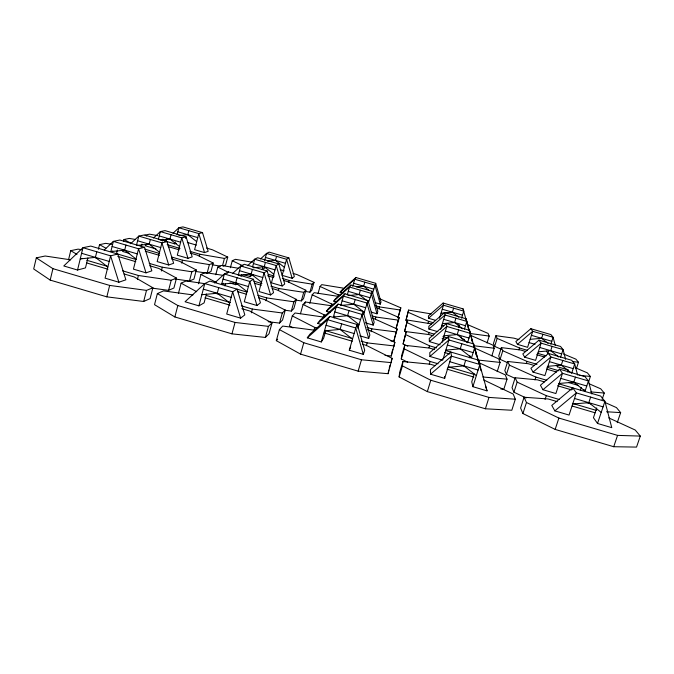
<?xml version="1.0" encoding="UTF-8"?>
<svg xmlns="http://www.w3.org/2000/svg" width="674" height="674" viewBox="0 0 674 674"><rect width="100%" height="100%" fill="white"/><g stroke="black" fill="none" stroke-linecap="round" stroke-linejoin="round"><path stroke-width="1.01" d="M483.789 379.984L513.192 394.037L515.332 399.21L511.81 410.247L485.398 408.781L427.333 391.611L399.118 376.943L402.429 365.898L402.909 361.517L430.206 364.196L435.168 365.653M407.703 362.182L401.291 358.989L404.299 348.905L404.703 345.265L429.616 348.121L434.612 349.587M407.812 346.251L403.103 343.984L406.211 331.642L429.111 334.582L433.121 335.762M406.532 332.156L404.636 331.271L407.484 320.066L431.672 323.908M407.795 321.186L405.959 320.352L408.587 310.091L431.309 313.941M399.118 376.943L399.674 372.318L402.909 361.517M401.291 358.989L401.755 355.147L404.703 345.265M403.103 343.984L406.211 331.642M404.636 331.271L407.484 320.066M405.959 320.352L408.587 310.091M315.188 330.294L282.718 326.073L279.398 329.594L276.323 340.665L300.57 354.128L358.155 371.155L388.106 373.691L392.133 358.332L366.353 345.374L362.334 344.187M385.006 355.392L391.257 356.032L394.871 342.375L371.231 330.942L367.254 329.771M390.802 340.918L393.902 341.28L397.171 328.988L372.351 317.909M396.464 326.957L396.135 328.769L399.126 317.606L376.867 307.833M398.477 315.676L398.056 318.035L400.811 307.816L379.883 298.868M388.106 373.691L388.755 370.051M391.257 356.032L391.771 353.193M393.902 341.28L394.324 338.887M70.618 259.827L45.175 256.01L36.312 257.864L33.7 268.977L50.196 280.098L106.829 296.846L143.688 301.472L150.1 298.616L152.872 287.773L134.177 276.938L124.1 273.973M50.196 280.098L52.926 268.665L36.312 257.864M68.537 259.785L70.728 250.669L78.1 249.127L82.186 249.776M118.885 282.229L110.603 255.842L105.085 278.16L118.885 282.229L125.87 279.811L117.807 254.022L110.603 255.842L82.953 247.703L63.786 265.969L77.544 270.03L82.953 247.703L90.788 246.077L136.131 259.507M87.881 257.999L85.472 267.898L77.544 270.03M107.84 267.022L95.405 257.367L96.77 251.773M98.379 249.304L99.525 244.645L105.751 243.339L111.859 244.359M135.996 258.976L124.682 250.18L110.839 251.579L113.358 241.376L119.862 240.028L144.548 247.274L151.835 270.83L146.022 272.844L133.444 269.137L138.566 248.782L144.548 247.274M116.4 253.988L117.394 250.012M106.829 296.846L109.668 285.422L146.502 290.384L152.872 287.773M123.494 241.444L123.965 239.531L129.298 238.411L135.499 239.489M124.682 250.18L125.954 245.083M141.186 247.189L141.953 244.14M137.445 279.255L138.397 275.481L171.204 280.258L176.495 278.084L173.926 288L168.593 290.376L152.181 288.127M159.544 252.253L149.165 244.173L150.353 239.489M158.356 239.405L160.336 231.603L165.037 230.626L186.075 236.793L192.183 256.87L187.979 258.319L177.296 255.185L181.753 237.88L186.075 236.793L185.636 238.495M143.688 301.472L146.502 290.384M162.392 241.031L162.872 239.144M161.33 271.024L162.308 267.207L191.854 271.791L196.319 269.962L193.935 279.087L189.428 281.092L175.156 278.994M179.52 246.541L169.932 239.076L171.044 234.746M192.983 294.917L163.479 290.898L157.362 293.586L154.523 304.673L174.861 316.957L231.966 333.849L265.396 337.438L269.036 333.74L272.026 322.913L249.818 311.026L241.848 308.675M130.663 243.752L138.777 236.094L144.27 234.948L174.726 243.853L175.248 241.848M177.051 234.805L178.863 227.753L182.932 226.902L202.52 232.64L208.165 251.335L204.534 252.598L194.592 249.683L198.788 233.583L202.52 232.64M168.593 290.376L171.204 280.258M196.682 241.637L187.776 234.695L188.821 230.668M181.753 263.155L182.511 260.215L209.378 264.604L213.203 263.037L210.97 271.496L207.112 273.214L195.738 271.445M178.475 293.291L181.104 283.173L186.184 280.94L204.896 283.687M174.861 316.957L177.826 305.541L157.362 293.586M189.428 281.092L191.854 271.791M199.335 256.044L199.816 254.224L224.434 258.428L227.745 257.072L225.647 264.958L223.145 266.07M198.501 283.762L200.945 274.461L205.241 272.582L223.473 275.43M207.112 273.214L209.378 264.604M240.601 318.145L232.673 291.766L226.7 314.042L240.601 318.145L244.814 314.893L237.088 289.112L232.673 291.766L204.795 283.56L185.055 301.758L198.923 305.853L204.795 283.56L209.85 281.1L246.903 292.086M206.438 293.982L204.096 302.879L198.923 305.853M215.764 274.731L217.786 267.072L221.46 265.463L238.47 268.26M222.572 265.446L224.434 258.428M229.682 302.921L217.247 293.249L218.73 287.663M247.029 291.631L235.715 282.819L221.679 284.175L224.391 273.998L228.579 271.951L253.441 279.255L260.45 302.803L256.954 305.507L244.283 301.775L249.784 281.454L253.441 279.255M224.863 285.894L225.394 283.906M230.382 267.738L232.26 260.728L235.437 259.33L252.464 262.253M235.715 282.819L237.079 277.722M229.935 282.987L235.74 284.689L236.237 282.827M241.006 276.509L241.553 274.478M231.966 333.849L235.049 322.442L268.454 326.368L272.026 322.913M243.129 274.512L249.961 276.517L250.736 273.644M252.531 267.022L254.637 259.229L257.662 257.754L278.825 263.955L284.731 284.032L282.204 285.987L271.445 282.827L276.188 265.548L278.825 263.955M261.52 282.195L251.141 274.107L252.413 269.423M262.995 266.483L262.178 269.499L264.857 267.957M264.638 260.459L266.55 253.416L269.17 252.135L288.868 257.906L294.344 276.601L292.154 278.286L282.153 275.354L286.585 259.279L288.868 257.906M251.335 312.829L252.362 309.054L282.322 312.98L285.287 310.116L264.621 299.576L258.589 297.798M273.812 274.2L264.225 266.719L265.404 262.388M284.369 267.325L275.464 260.375L276.567 256.347M265.969 300.789L266.752 297.925L293.906 301.792L296.408 299.374L277.098 289.93L272.153 288.472M265.396 337.438L268.454 326.368M278.37 290.486L278.91 288.531L303.738 292.305L305.878 290.241L287.764 281.69L283.729 280.502M288.817 282.296L289.315 280.485L312.172 284.158L314.025 282.372L296.973 274.571L293.022 273.408M268.142 321.7L279.516 323.082L282.322 312.98M285.287 310.116L282.541 320.007L279.516 323.082M284.268 310.141L291.32 311.085L293.906 301.792M296.408 299.374L293.864 308.49L291.32 311.085M324.582 317.218L295.052 312.989L292.289 315.912L289.466 326.014L293.055 327.909M295.119 300.014L301.329 300.907L303.738 292.305M305.878 290.241L303.511 298.692L301.329 300.907M300.452 313.772L303.064 304.488L305.389 302.011L330.53 305.625M304.817 304.041L305.389 302.011M304.724 291.37L309.93 292.162L312.172 284.158M314.025 282.372L311.818 290.25L309.93 292.162M309.779 303.393L312.197 294.791L314.185 292.676L337.303 296.223M300.57 354.128L303.78 342.737L279.398 329.594M318.061 293.468L320.04 286.467L321.759 284.639L343.159 288.101M313.991 330.285L314.8 327.454L292.289 315.912M323.41 316.654L323.95 314.75L303.064 304.488M331.119 305.979L331.684 304.025L312.197 294.791M329.856 316.401L309.998 334.11L307.319 337.834L321.296 341.954L327.64 319.712L329.856 316.401L358.939 325.045M325.904 330.252L323.655 338.146L321.296 341.954M337.775 296.67L338.297 294.85L320.04 286.467M334.11 318.027L334.675 316.047M347.295 294.816L349.528 287.031L350.851 285.051L372.149 291.294L377.844 311.363L377.019 313.823L371.113 312.087M352.51 339.123L340.084 329.418L341.684 323.84M352.729 286.265L354.751 279.23L355.897 277.519L375.713 283.316L381.004 302.011L380.288 304.134L375.258 302.66M358.88 324.531L347.565 315.702L349.031 310.613M364.196 312.348L353.816 304.244L355.164 299.568M366.302 300.157L359.116 294.53L360.363 290.208M369.327 290.637L363.665 286.197L364.828 282.179M349.292 350.219L355.746 327.977L357.313 324.472L364.701 350.244L363.311 354.356L349.292 350.219L350.665 347.009M356.79 326.292L357.313 324.472M357.81 328.213L363.134 311.464L338.087 304.109L319.939 320.319L317.715 323.402L321.633 324.556M363.657 314.21L368.004 300.562L344.987 293.805L328.28 308.743L326.401 311.346L330.302 312.492M368.695 302.028L372.149 291.294M372.562 293.165L375.713 283.316M358.155 371.155L361.483 359.773L391.392 362.637M366.361 345.72L367.187 342.889L394.256 345.947M371.096 331.718L371.93 328.861L396.649 332.004M375.359 318.979L375.932 317.024L398.679 320.184M378.822 308.709L379.352 306.897L400.423 310.04M398.772 314.691L400.811 307.816M396.624 326.048L399.126 317.606M394.737 337.177L397.171 328.988M391.939 352.249L392.816 349.284M393.405 347.312L394.871 342.375M389.21 368.156L390.086 365.215M391.257 361.281L392.133 358.332M428.074 323.158L428.622 321.346L408.334 312.357M428.453 334.574L429.043 332.619L407.197 322.686M428.95 347.708L429.523 345.804L405.866 334.708M439.515 318.229L443.475 305.196L443.13 303.039L463.063 308.869L463.746 311.127L461.589 318.153M429.245 364.255L430.105 361.433L404.299 348.905M440.644 329.384L445.017 315.011L444.621 312.517L466.054 318.794L466.838 321.405L464.445 329.173M441.984 342.291L446.811 326.452L446.356 323.537L469.525 330.327L470.452 333.386L467.571 342.712L457.199 334.582L443.972 335.778M427.333 391.611L430.796 380.237L402.429 365.898M441.04 313.225L452.38 312.18L453.602 308.161M443.029 359.301L448.943 339.966L448.395 336.503L473.62 343.909L479.096 363.556M442.388 323.638L454.605 322.526L455.927 318.204M459.432 325.163L458.826 327.168L458.227 324.649M457.199 334.582L458.623 329.915M444.671 378.358L451.487 356.158L450.83 351.98L430.408 369.622L430.576 374.205L444.671 378.358L444.469 376.488M445.834 350.109L460.258 348.82L461.816 343.748M448.075 367.279L463.923 365.889L465.65 360.32M469.315 357.801L469.93 355.821M474.201 373.944L471.741 381.813L472.895 386.691L487.032 390.861L478.506 360.118L445.632 350.547M472.895 386.691L479.821 364.491L478.506 360.118M487.016 343.058L489.198 336.073L488.086 333.403L467.251 324.472M518.98 339.637L513.959 338.163L495.912 335.694L493.452 343.546L494.649 346.385L501.144 349.233M494.649 346.385L497.151 338.407L495.912 335.694M491.843 355.864L494.227 348.239L492.955 345.147L470.477 335.298M525.627 351.483L520.623 350.008L501.363 347.616L498.709 356.041L500.1 359.326L507.522 362.663M500.1 359.326L502.796 350.75L501.363 347.616M485.398 408.781L488.987 397.416L515.332 399.21M497.176 371.677L500.1 362.418L498.608 358.804L474.21 347.835M534.398 365.519L528.34 363.741L507.699 361.475L504.826 370.565L506.444 374.407L514.911 378.316M506.444 374.407L509.384 365.148L507.699 361.475M478.591 362.528L505.256 374.862L507.033 379.15L503.832 389.227L500.816 388.991M518.921 349.814L519.494 348.003L497.151 338.407M544.432 381.905L537.389 379.833L515.155 377.777L512.021 387.643L513.933 392.201L526.099 397.989M513.933 392.201L517.152 382.133L515.155 377.777M526.411 363.353L527.026 361.407L502.796 350.75M530.152 339.334L541.618 338.306L542.907 334.296M557.145 401.611L548.139 398.957L524.06 397.247L520.598 408.031L522.914 413.524L555.165 429.405L613.719 446.719L636.534 447.098L640.3 436.086L635.228 430.029L608.765 417.905M522.914 413.524L526.461 402.496L524.06 397.247M534.929 379.925L535.847 377.078L509.384 365.148M577.593 375.005L574.703 363.968L571.737 360.304L547.937 353.294L548.577 351.297M550.835 344.296L553.101 337.278L550.911 334.582L530.868 328.71L515.863 341.541L517.447 344.355L527.599 347.329L532.713 331.313L530.868 328.71M538.341 351.786L550.692 350.691L552.09 346.377M545.072 399.421L546.294 395.663L517.152 382.133M568.443 370.026L557.482 366.808L558.097 364.895M560.549 357.355L563.068 349.595L560.541 346.47L538.981 340.151L522.822 353.917L524.65 357.169L535.586 360.379L541.112 343.167L538.981 340.151M547.895 366.302L561.282 365.131L562.798 360.472M567.853 372.166L568.452 370.346M555.165 429.405L558.881 418.057L526.461 402.496M576.523 368.231L578.486 362.258L575.874 359.141L563.548 353.993M559.176 383.447L573.785 382.192L575.453 377.128M572.175 389.656L572.774 387.845L576.354 392.9L604.923 401.308L611.765 427.661L597.509 423.457L593.449 417.712L596.726 407.888M580.339 390.465L581.317 387.499M573.785 382.192L585.091 391.072L588.444 380.945L584.922 376.589L559.513 369.133L540.422 385.216L542.958 389.732L555.881 393.54L562.478 373.312L559.513 369.133M588.495 382.175L590.382 376.463L587.366 372.857L575.015 367.6M572.698 404.004L588.79 402.656L590.635 397.104M602.093 399.514L604.258 393.043L600.719 388.814L589.16 383.784M597.509 423.457L604.923 401.308L600.669 396.059L558.679 383.801M359.865 335.812L368.703 338.415L369.858 335.003L363.134 311.464M365.392 322.812L373.202 325.104L374.171 322.231L368.004 300.562M617.249 422.665L620.644 412.614L616.449 407.593L604.94 402.462M613.719 446.719L617.561 435.387L640.3 436.086M338.087 304.109L336.25 306.855L317.715 323.402M344.987 293.805L343.437 296.13L326.401 311.346M336.714 301.994L333.773 301.126L335.374 298.902L350.851 285.051M343.108 293.232L340.1 292.348L341.482 290.418L355.897 277.519M276.323 340.665L277.68 339.157M104.192 250.071L113.358 241.376L138.566 248.782L146.022 272.844M124.024 250.02L122.55 251.41L129.282 253.39M146.78 244.367L145.272 245.783L155.938 248.917M153.562 237.989L160.336 231.603L181.753 237.88L187.979 258.319M167.026 238.866L164.81 240.947L166.52 240.517M172.948 233.305L178.863 227.753L198.788 233.583L204.534 252.598M214.61 282.996L224.391 273.998L249.784 281.454L256.954 305.507M227.045 273.366L228.579 271.951M232.446 273.644L240.761 266.011L244.291 264.284L267.157 270.99L273.568 292.659L270.611 294.942L258.976 291.522L264.073 272.844L267.157 270.99M247.703 265.59L254.637 259.229L276.188 265.548L282.204 285.987M260.509 258.951L266.55 253.416L286.585 259.279L292.154 278.286M340.1 292.348L354.751 279.23L374.904 285.127L380.288 304.134M333.773 301.126L349.528 287.031L371.214 293.384L377.019 313.823M307.319 337.834L327.64 319.712L355.746 327.977L363.311 354.356M443.13 303.039L428.42 315.912L428.512 318.28L435.581 320.352M428.512 318.28L443.475 305.196L463.746 311.127M444.621 312.517L428.807 326.317L428.908 329.055L437.797 331.667M428.908 329.055L445.017 315.011L466.838 321.405M446.356 323.537L429.254 338.415L429.372 341.617L440.156 344.793M429.372 341.617L446.811 326.452L470.452 333.386M448.395 336.503L429.776 352.645L429.919 356.445L442.742 360.219M429.919 356.445L448.943 339.966L474.715 347.531L471.564 357.675L460.258 348.82M430.576 374.205L451.487 356.158L479.821 364.491M517.447 344.355L532.713 331.313L553.101 337.278L555.207 345.282M524.65 357.169L541.112 343.167L563.068 349.595L565.629 359.326M533.041 372.099L544.887 375.587L550.902 356.984L548.409 353.462L530.901 368.29L533.041 372.099L550.902 356.984L574.703 363.968L571.653 373.278L561.282 365.131M542.958 389.732L562.478 373.312L588.444 380.945L591.831 393.961M572.774 387.845L551.779 405.419L554.845 410.87L569.05 415.066L576.354 392.9L554.845 410.87M235.74 284.689L237.551 283.653M249.961 276.517L253.062 274.739M221.679 284.175L223.38 283.274M168.719 264.983L161.928 242.884L157.16 261.588L168.719 264.983L173.631 263.29L166.983 241.612L161.928 242.884L138.777 236.094L136.426 245.462L149.165 244.173M174.726 243.853L176.377 243.407M82.211 258.42L80.24 258.892L95.405 257.367M110.839 251.579L112.71 251.132M178.795 235.614L187.776 234.695M160.1 240.07L169.932 239.076M267.393 261.167L275.464 260.375M253.289 267.789L264.225 266.719M251.141 274.107L238.242 275.363L240.761 266.011L264.073 272.844L270.611 294.942M201.855 294.723L217.247 293.249M356.521 286.88L363.665 286.197M348.054 295.583L359.116 294.53M353.816 304.244L340.758 305.465L343.437 296.13L366.909 303.014L373.202 325.104M347.565 315.702L333.344 317.024L336.25 306.855L361.828 314.37L368.703 338.415M324.464 330.85L340.084 329.418M606.541 411.763L620.644 412.614M590.736 391.914L604.258 393.043M482.896 376.985L507.033 379.15M579.059 375.308L590.382 376.463M477.841 360.017L500.1 362.418M572.336 361.525L578.486 362.258M473.578 345.703L494.227 348.239M469.93 333.47L489.198 336.073M212.04 264.764L220.255 266.112M157.817 235.647L149.594 234.164L144.986 235.133L146.763 236.026M177.826 231.789L197.735 237.61M265.455 257.443L285.481 263.307M353.597 283.257L373.733 289.146M442.254 309.214L462.507 315.146M531.432 335.323L551.804 341.288M187.355 242.438L196.42 245.1M206.497 248.049L212.546 249.827L227.745 257.072M280.19 269.651L284.142 270.805M529.023 342.577L535.046 344.338M159.241 235.942L180.64 242.219M253.466 263.559L275 269.878M348.281 291.362L369.959 297.714M443.703 319.333L465.507 325.719M539.722 347.481L561.669 353.909M167.152 244.645L180.025 248.42M189.916 251.326L199.816 254.224M268.412 274.352L274.385 276.104M282.347 278.438L289.315 280.485M338.297 294.85L340.294 295.439M375.351 305.718L379.352 306.897M428.622 321.346L433.66 322.829M441.723 325.188L443.736 325.778M519.494 348.003L527.413 350.328M537.304 353.227L546.21 355.838M168.197 246.608L179.208 249.835M190.22 253.07L197.221 255.126L213.203 263.037M267.62 275.776L273.661 277.553M536.639 354.709L544.651 357.06M137.597 240.778L160.741 247.569M239.497 270.687L262.793 277.528M342.097 300.798L365.552 307.689M445.396 331.119L469.011 338.053M549.394 361.643L573.178 368.627M464.504 339.511L461.538 338.634L461.075 336.697M144.784 249.136L159.679 253.508M171.592 257.005L182.511 260.215M253.929 281.193L261.925 283.535M270.914 286.18L278.91 288.531M331.684 304.025L333.689 304.614M371.913 315.845L375.932 317.024M429.043 332.619L433.989 334.077M442.894 336.697L447.848 338.146M527.026 361.407L536.993 364.331M546.951 367.254L558.906 370.767M145.323 251.217L159.401 255.353M171.457 258.892L179.503 261.259L196.319 269.962M254.351 283.24L261.276 285.279M442.144 338.415L445.152 339.3M546.496 369.074L556.589 372.04M112.095 246.482L137.277 253.887M223.035 279.095L248.403 286.551M334.793 311.944L360.354 319.459M447.384 345.037L473.14 352.612M560.819 378.384L586.768 386.008M568.612 382.554L578.503 385.469M149.215 263.357L162.308 267.207M257.822 295.296L266.752 297.925M323.95 314.75L325.946 315.339M366.934 327.396L371.93 328.861M429.523 345.804L436.575 347.877M535.847 377.078L546.766 380.296M117.807 256.381L135.786 261.672M149.771 265.783L158.769 268.429L176.495 278.084M237.459 291.581L246.516 294.252M444.604 352.527L449.6 354.002M557.524 385.755L571.619 389.901M81.596 253.298L109.222 261.436M203.329 289.146L231.174 297.352M326.048 325.289L354.128 333.554M449.777 361.719L478.085 370.06M574.526 398.46L603.062 406.86M95.784 258.041L97.713 258.614M214.121 292.895L218.974 294.327M586.734 402.631L590.719 403.802M86.794 260.274L107.638 266.415M122.516 270.796L138.397 275.481M206.362 295.507L230.365 302.575M241.359 305.819L252.362 309.054M314.8 327.454L316.814 328.053M325.879 330.723L352.072 338.441M361.146 341.111L367.187 342.889M430.105 361.433L438.075 363.775M449.027 367.01L473.932 374.348M546.294 395.663L559.344 399.514M572.394 403.355L596.482 410.458M86.845 262.986L107.992 269.221M205.014 297.824L229.901 305.154M324.211 332.956L352.308 341.229M447.073 369.167L473.864 377.061M572.142 406.026L595.142 412.808M52.926 268.665L109.668 285.422M177.826 305.541L235.049 322.442M303.78 342.737L361.483 359.773M430.796 380.237L488.987 397.416M558.881 418.057L617.561 435.387M232.26 260.728L243.087 265.918M217.786 267.072L228.621 272.464M200.945 274.461L216.379 282.499M123.965 239.531L131.396 243.457M181.104 283.173L196.69 291.724M99.525 244.645L105.894 248.201M70.728 250.669L76.979 254.401M588.79 402.656L601.208 412.404M452.38 312.18L458.851 317.252M454.605 322.526L462.583 328.777M463.923 365.889L476.349 375.612M541.618 338.306L548.088 343.395M550.692 350.691L558.679 356.959M583.945 389.547L585.091 391.072M546.361 351.07L547.937 353.294M556.269 365.089L557.482 366.808M468.177 327.564L468.936 330.134L463.063 308.869M471.539 338.862L472.423 341.836L466.054 318.794M475.456 351.997L476.484 355.476L469.525 330.327M480.301 368.274L481.034 370.751M485.55 385.89L487.032 390.861M479.644 365.561L480.461 368.568M473.62 343.909L478.447 361.559"/></g></svg>
